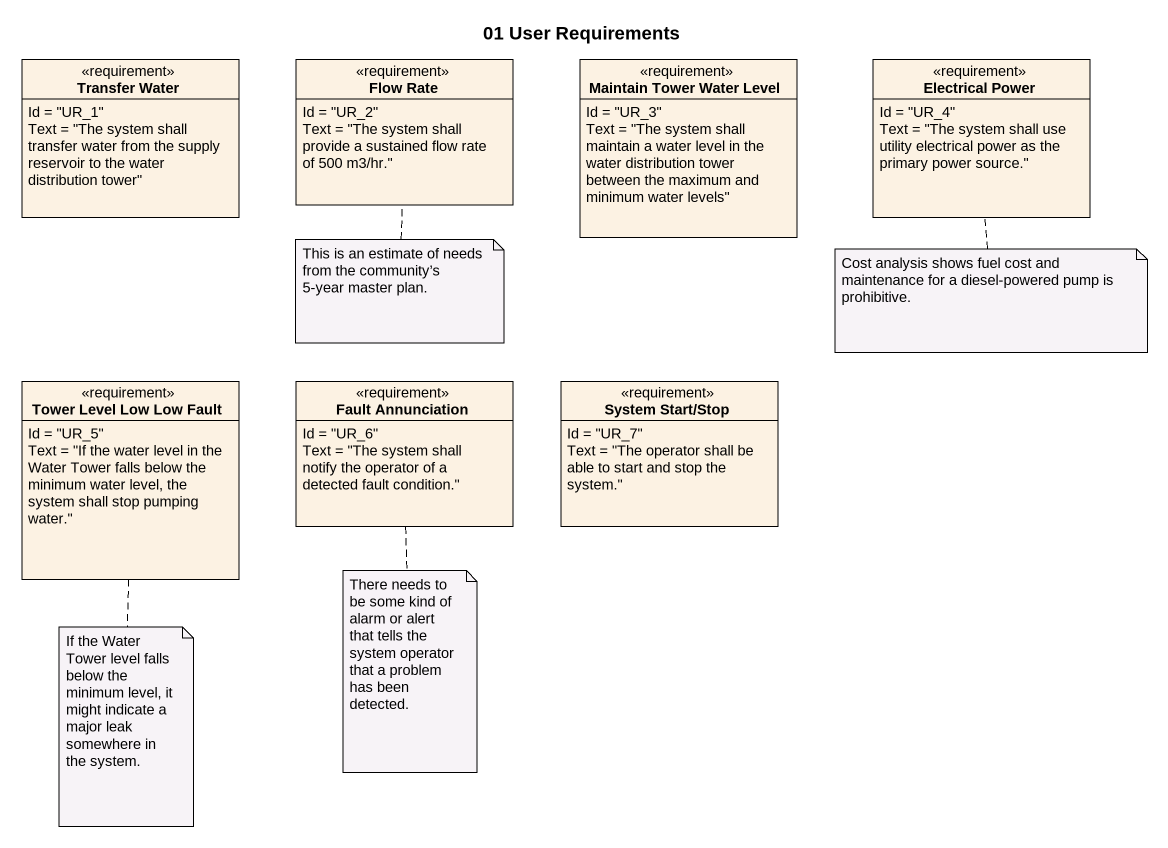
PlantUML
@startuml
title 01 User Requirements
hide circle
hide empty members
class "Transfer Water" as Transfer_Water <<requirement>> {
  Id = "UR_1"
  Text = "The system shall transfer water from the supply reservoir to the water distribution tower"
}
class "Flow Rate" as Flow_Rate <<requirement>> {
  Id = "UR_2"
  Text = "The system shall provide a sustained flow rate of 500 m3/hr."
}
class "Maintain Tower Water Level" as Maintain_Tower_Water_Level <<requirement>> {
  Id = "UR_3"
  Text = "The system shall maintain a water level in the water distribution tower between the maximum and minimum water levels"
}
class "Electrical Power" as Electrical_Power <<requirement>> {
  Id = "UR_4"
  Text = "The system shall use utility electrical power as the primary power source."
}
class "Tower Level Low Low Fault" as Tower_Level_Low_Low_Fault <<requirement>> {
  Id = "UR_5"
  Text = "If the water level in the Water Tower falls below the minimum water level, the system shall stop pumping water."
}
class "Fault Annunciation" as Fault_Annunciation <<requirement>> {
  Id = "UR_6"
  Text = "The system shall notify the operator of a detected fault condition."
}
class "System Start/Stop" as System_Start_Stop <<requirement>> {
  Id = "UR_7"
  Text = "The operator shall be able to start and stop the system."
}
note bottom of Flow_Rate : This is an estimate of needs from the community’s 5-year master plan.
note bottom of Electrical_Power : Cost analysis shows fuel cost and maintenance for a diesel-powered pump is prohibitive.
note bottom of Fault_Annunciation : There needs to be some kind of alarm or alert that tells the system operator that a problem has been detected.
note bottom of Tower_Level_Low_Low_Fault : If the Water Tower level falls below the minimum level, it might indicate a major leak somewhere in the system.
@enduml
